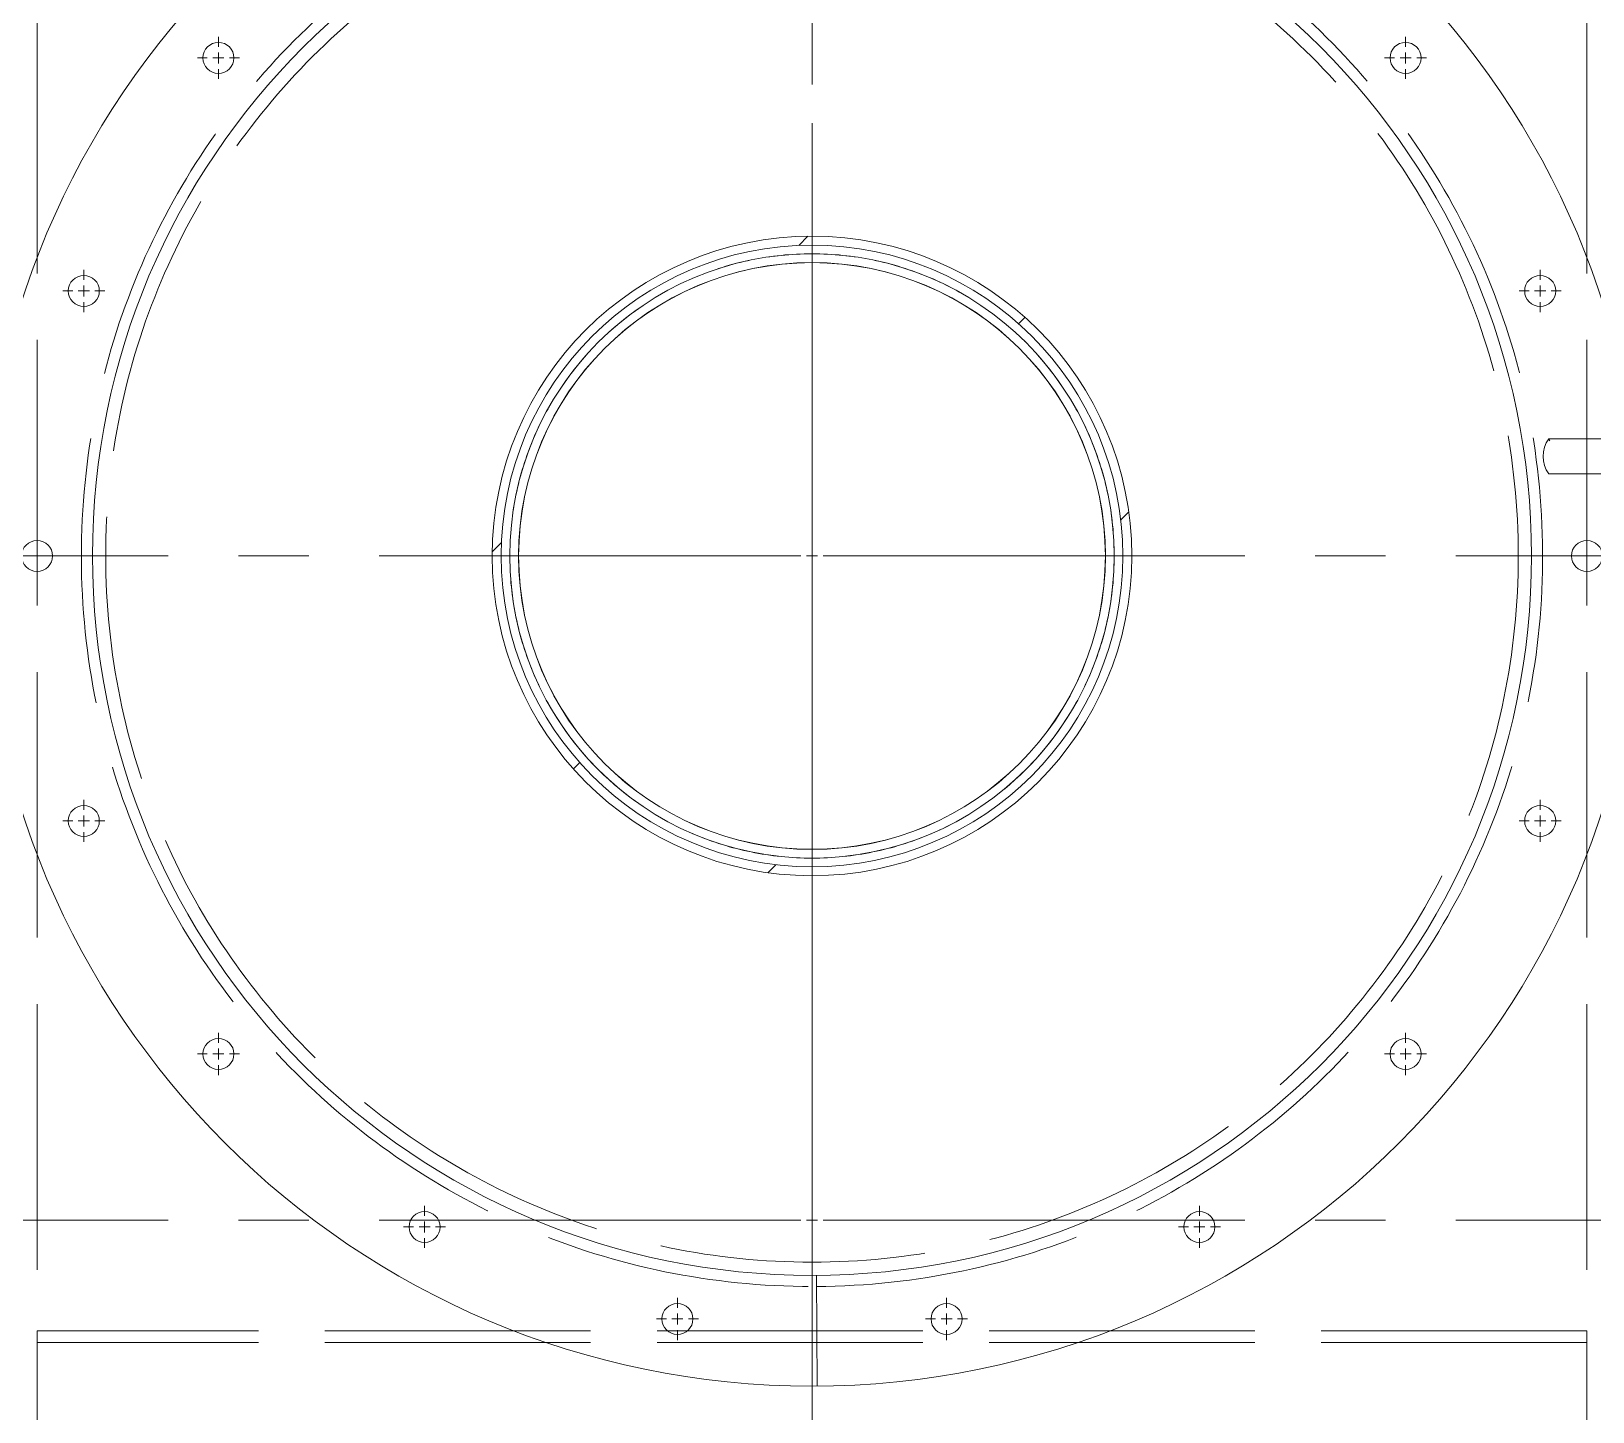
# Model space of a CAD drawing. Header units: millimetres. Extents: x 163705 to 1616509, y 81827 to 302547.
# Drawn here: x 1283582 to 1284288, y 148873 to 149497 of the extents above; entities that cross this region are included whole.
import ezdxf

# ---------------------------------------------------------------- set-up
doc = ezdxf.new("R2010")
doc.units = ezdxf.units.MM
doc.header["$LTSCALE"] = 10
doc.linetypes.add('ACAD_ISO02W100', pattern=[15, 12, -3])
doc.linetypes.add('CENTER2', pattern=[28.575000000000003, 19.05, -3.175, 3.175, -3.175])
for name, color, linetype, lineweight in [('1-中心线', 1, 'CENTER2', 0), ('1-虚线', 8, 'ACAD_ISO02W100', 0), ('1-设备轮廓', 2, 'Continuous', 18)]:
    doc.layers.add(name, color=color, linetype=linetype, lineweight=lineweight)

# ---------------------------------------------------------------- blocks, each defined once
blk = doc.blocks.new('SW_CENTERMARKSYMBOL_2')
at = {"lineweight": 18}
for p, q in [((0, 4.999999999999449), (0, 116.5038053019082)), ((-4.999999999999449, 0), (-116.5038053019082, 0)), ((0, 0), (-2.499999999999725, 0)), ((0, 0), (0, 2.499999999999725)), ((0, 0), (0, -2.499999999999725)), ((0, 0), (2.499999999999725, 0)), ((5.000000000000837, 0), (116.5038053019082, 0)), ((0, -4.999999999999449), (0, -116.5038053019082))]:
    blk.add_line(p, q, dxfattribs=at)
blk = doc.blocks.new('SW_CENTERMARKSYMBOL_13')
at = {"layer": '1-中心线'}
for p, q in [((0, 4.999999999999866), (0, 1002.5)), ((0, 4.999999999999866), (0, 927.4999999999999)), ((-4.999999999999866, 0), (-1002.5, 0)), ((-4.999999999999866, 0), (-927.4999999999999, 0)), ((0, 0), (-2.499999999999725, 0)), ((0, 0), (-2.499999999999725, 0)), ((0, 0), (0, 2.500000000000141)), ((0, 0), (0, 2.500000000000141)), ((0, 0), (0, -2.500000000000141)), ((0, 0), (2.500000000000141, 0)), ((0, 0), (0, -2.500000000000141)), ((0, 0), (2.500000000000141, 0)), ((5.000000000000282, 0), (927.4999999999999, 0)), ((5.000000000000282, 0), (1002.5, 0)), ((0, -4.999999999999866), (0, -927.4999999999999)), ((0, -4.999999999999866), (0, -1002.5))]:
    blk.add_line(p, q, dxfattribs=at)
blk = doc.blocks.new('SW_CENTERMARKSYMBOL_20')
at = {"layer": '1-中心线'}
for p, q in [((0, 4.999999999999866), (0, 9.500000000000203)), ((-4.999999999999866, 0), (-9.499999999999787, 0)), ((0, 0), (-2.499999999999725, 0)), ((0, 0), (0, 2.500000000000141)), ((0, 0), (0, -2.500000000000141)), ((0, 0), (2.500000000000141, 0)), ((5.000000000000282, 0), (9.500000000000203, 0)), ((0, -4.999999999999866), (0, -9.499999999999787))]:
    blk.add_line(p, q, dxfattribs=at)
blk = doc.blocks.new('SW_CENTERMARKSYMBOL_21')
at = {"layer": '1-中心线'}
for p, q in [((0, 4.999999999999866), (0, 9.499999999999787)), ((-4.999999999999866, 0), (-9.499999999999787, 0)), ((0, 0), (-2.499999999999725, 0)), ((0, 0), (0, 2.500000000000141)), ((0, 0), (0, -2.500000000000141)), ((0, 0), (2.500000000000141, 0)), ((5.000000000000282, 0), (9.500000000000203, 0)), ((0, -4.999999999999866), (0, -9.500000000000203))]:
    blk.add_line(p, q, dxfattribs=at)
blk = doc.blocks.new('SW_CENTERMARKSYMBOL_23')
at = {"layer": '1-中心线'}
for p, q in [((0, 5.000000000000074), (0, 9.499999999999995)), ((-4.999999999999866, 0), (-9.499999999999787, 0)), ((0, 0), (-2.499999999999725, 0)), ((0, 0), (0, 2.500000000000141)), ((0, 0), (0, -2.499999999999933)), ((0, 0), (2.500000000000141, 0)), ((5.000000000000282, 0), (9.500000000000203, 0)), ((0, -4.999999999999866), (0, -9.499999999999995))]:
    blk.add_line(p, q, dxfattribs=at)
blk = doc.blocks.new('SW_CENTERMARKSYMBOL_24')
at = {"layer": '1-中心线'}
for p, q in [((0, 5.000000000000074), (0, 9.499999999999995)), ((-4.999999999999866, 0), (-9.500000000000203, 0)), ((0, 0), (-2.500000000000141, 0)), ((0, 0), (0, 2.499999999999933)), ((0, 0), (0, -2.499999999999933)), ((0, 0), (2.500000000000141, 0)), ((4.999999999999866, 0), (9.500000000000203, 0)), ((0, -5.000000000000074), (0, -9.499999999999995))]:
    blk.add_line(p, q, dxfattribs=at)
blk = doc.blocks.new('SW_CENTERMARKSYMBOL_25')
at = {"layer": '1-中心线'}
for p, q in [((0, 4.999999999999866), (0, 9.499999999999787)), ((-4.999999999999866, 0), (-9.499999999999787, 0)), ((0, 0), (-2.499999999999725, 0)), ((0, 0), (0, 2.499999999999933)), ((0, 0), (0, -2.499999999999933)), ((0, 0), (2.500000000000141, 0)), ((5.000000000000282, 0), (9.500000000000203, 0)), ((0, -5.000000000000074), (0, -9.499999999999995))]:
    blk.add_line(p, q, dxfattribs=at)
blk = doc.blocks.new('SW_CENTERMARKSYMBOL_26')
at = {"layer": '1-中心线'}
for p, q in [((0, 5.000000000000074), (0, 9.499999999999995)), ((-5.000000000000282, 0), (-9.500000000000203, 0)), ((0, 0), (-2.500000000000141, 0)), ((0, 0), (0, 2.499999999999933)), ((0, 0), (0, -2.499999999999933)), ((0, 0), (2.499999999999725, 0)), ((4.999999999999866, 0), (9.499999999999787, 0)), ((0, -5.000000000000074), (0, -9.499999999999995))]:
    blk.add_line(p, q, dxfattribs=at)
blk = doc.blocks.new('SW_CENTERMARKSYMBOL_27')
at = {"layer": '1-中心线'}
for p, q in [((0, 4.999999999999866), (0, 9.499999999999787)), ((-4.999999999999866, 0), (-9.499999999999787, 0)), ((0, 0), (-2.499999999999725, 0)), ((0, 0), (0, 2.499999999999725)), ((0, 0), (0, -2.500000000000141)), ((0, 0), (2.500000000000141, 0)), ((5.000000000000282, 0), (9.500000000000203, 0)), ((0, -5.000000000000074), (0, -9.500000000000203))]:
    blk.add_line(p, q, dxfattribs=at)
blk = doc.blocks.new('SW_CENTERMARKSYMBOL_28')
at = {"layer": '1-中心线'}
for p, q in [((0, 5.000000000000074), (0, 9.499999999999995)), ((-4.999999999999866, 0), (-9.499999999999787, 0)), ((0, 0), (-2.500000000000141, 0)), ((0, 0), (0, 2.499999999999933)), ((0, 0), (0, -2.499999999999933)), ((0, 0), (2.500000000000141, 0)), ((4.999999999999866, 0), (9.500000000000203, 0)), ((0, -4.999999999999866), (0, -9.499999999999787))]:
    blk.add_line(p, q, dxfattribs=at)
blk = doc.blocks.new('SW_CENTERMARKSYMBOL_29')
at = {"layer": '1-中心线'}
for p, q in [((0, 5.000000000000074), (0, 9.499999999999995)), ((-5.000000000000282, 0), (-9.500000000000203, 0)), ((0, 0), (-2.500000000000141, 0)), ((0, 0), (0, 2.499999999999933)), ((0, 0), (0, -2.499999999999933)), ((0, 0), (2.499999999999725, 0)), ((4.999999999999866, 0), (9.499999999999787, 0)), ((0, -5.000000000000074), (0, -9.499999999999995))]:
    blk.add_line(p, q, dxfattribs=at)
blk = doc.blocks.new('SW_CENTERMARKSYMBOL_30')
at = {"layer": '1-中心线'}
for p, q in [((0, 5.000000000000074), (0, 9.499999999999995)), ((-5.000000000000282, 0), (-9.500000000000203, 0)), ((0, 0), (-2.500000000000141, 0)), ((0, 0), (0, 2.500000000000141)), ((0, 0), (0, -2.499999999999933)), ((0, 0), (2.499999999999725, 0)), ((4.999999999999866, 0), (9.499999999999787, 0)), ((0, -4.999999999999866), (0, -9.499999999999995))]:
    blk.add_line(p, q, dxfattribs=at)
blk = doc.blocks.new('SW_CENTERMARKSYMBOL_32')
at = {"layer": '1-中心线'}
for p, q in [((0, 4.999999999999866), (0, 9.500000000000203)), ((-5.000000000000282, 0), (-9.500000000000203, 0)), ((0, 0), (-2.500000000000141, 0)), ((0, 0), (0, 2.500000000000141)), ((0, 0), (0, -2.500000000000141)), ((0, 0), (2.499999999999725, 0)), ((4.999999999999866, 0), (9.499999999999787, 0)), ((0, -4.999999999999866), (0, -9.499999999999787))]:
    blk.add_line(p, q, dxfattribs=at)
blk = doc.blocks.new('SW_CENTERMARKSYMBOL_33')
at = {"layer": '1-中心线'}
for p, q in [((0, 4.999999999999866), (0, 9.499999999999787)), ((-5.000000000000282, 0), (-9.500000000000203, 0)), ((0, 0), (-2.500000000000141, 0)), ((0, 0), (0, 2.499999999999725)), ((0, 0), (0, -2.500000000000141)), ((0, 0), (2.499999999999725, 0)), ((4.999999999999866, 0), (9.499999999999787, 0)), ((0, -5.000000000000282), (0, -9.500000000000203))]:
    blk.add_line(p, q, dxfattribs=at)
blk = doc.blocks.new('SW_CENTERMARKSYMBOL_37')
at = {"layer": '1-中心线'}
for p, q in [((0, 4.999999999999866), (0, 377.4999999999998)), ((-5.000000000000282, 0), (-377.5000000000001, 0)), ((0, 0), (-2.500000000000141, 0)), ((0, 0), (0, 2.499999999999933)), ((0, 0), (0, -2.500000000000141)), ((0, 0), (2.499999999999725, 0)), ((4.999999999999866, 0), (377.4999999999997, 0)), ((0, -5.000000000000074), (0, -377.5000000000001))]:
    blk.add_line(p, q, dxfattribs=at)
blk = doc.blocks.new('LFHBF-LC1-00C_俯视图')
at = {"lineweight": 18}
h = blk.add_hatch(dxfattribs=at)
h.set_pattern_fill('ANSI31', color=256, scale=30, style=0)
h.set_pattern_definition([(45, (-1357.895826168232, -1141.72571429767), (-67.35192090801866, 67.35192090801866), [])])
edge = h.paths.add_edge_path(flags=0)
edge.add_arc((1002.5, 1302.5), 144.4374999999999, 0, 360)
edge = h.paths.add_edge_path(flags=0)
edge.add_arc((1002.5, 1302.5), 140.3874104948161, 0, 360)
for p, q in [((1002.499999999999, 927.5000000000005), (1002.499999999999, 977.5)), ((1004.807692307692, 927.5071006589419), (1004.499999999999, 977.5061539044164))]:
    blk.add_line(p, q, dxfattribs=at)
blk.add_circle((1002.5, 1302.5), 136.5000000000001, dxfattribs=at)
at = {"layer": '1-虚线', "lineweight": 18}
for p, q in [((652.4999999999964, 1850.078314965643), (652.5000000000023, 154.9216850343551)), ((1352.499999999996, 1850.078314965645), (1352.500000000002, 154.9216850343576)), ((652.5000000000007, 952.4999999999986), (652.5000000000009, 904.4999999999991)), ((1352.5, 952.5000000000014), (652.5000000000007, 952.4999999999986)), ((1352.5, 952.5000000000014), (1352.500000000001, 904.5000000000016)), ((1352.5, 947.2000000000016), (652.5000000000007, 947.1999999999989))]:
    blk.add_line(p, q, dxfattribs=at)
for centre, radius in [((1002.5, 1002.5), 919), ((1002.5, 1302.5), 319), ((1002.5, 1302.5), 136.4999999999996)]:
    blk.add_circle(centre, radius, dxfattribs=at)
for centre, radius, start in [((1002.5, 1002.5), 930.3000000000004, 270.0619413953247), ((1002.5, 1302.5), 329.9999999999994, 270.3525916378453)]:
    blk.add_arc(centre, radius, start, 270, dxfattribs=at)
at = {"layer": '1-设备轮廓'}
for centre, radius in [((1002.5, 1302.499999999997), 375.0000000000005), ((1002.5, 1302.499999999997), 325), ((734.384444908359, 1527.475663390288), 7), ((1270.615555091644, 1527.475663390284), 7), ((1002.5, 1302.5), 144.4374999999999), ((1002.5, 1302.5), 140.387410494816), ((1002.5, 1302.5), 132.5494700229417), ((1002.5, 1302.5), 132.5000000000001), ((673.6075827249326, 1422.207050163984), 7.000000000000227), ((1331.392417275069, 1422.207050163979), 6.999999999999545), ((652.5000000000002, 1302.5), 7), ((1352.5, 1302.499999999995), 7), ((673.607582724931, 1182.792949836016), 7), ((1331.392417275068, 1182.792949836011), 6.999999999999545), ((734.3844449083545, 1077.524336609709), 7), ((1270.615555091641, 1077.524336609707), 7.000000000000455), ((827.4999999999982, 999.3911086754451), 7), ((1177.499999999998, 999.3911086754424), 7), ((941.7231378165725, 957.8172864457251), 6.999999999999545), ((1063.276862183423, 957.8172864457242), 7)]:
    blk.add_circle(centre, radius, dxfattribs=at)
for radius, start, end in [(973.0000000000005, 270.0619413953247, 270), (925.0000000000003, 20.23955051540214, 180), (925.0000000000003, 20.23955051540214, 270), (922.0000000000007, 20.30830432585806, 339.6916956741541), (925.0000000000005, 180, 339.7604494845979)]:
    blk.add_arc((1002.5, 1002.5), radius, start, end, dxfattribs=at)
at = {"layer": '1-中心线'}
for name, p in [('SW_CENTERMARKSYMBOL_13', (1002.5, 1002.5)), ('SW_CENTERMARKSYMBOL_37', (1002.5, 1302.499999999997)), ('SW_CENTERMARKSYMBOL_20', (734.384444908359, 1527.475663390288)), ('SW_CENTERMARKSYMBOL_33', (1270.615555091644, 1527.475663390284)), ('SW_CENTERMARKSYMBOL_21', (673.6075827249326, 1422.207050163984)), ('SW_CENTERMARKSYMBOL_32', (1331.392417275069, 1422.207050163979)), ('SW_CENTERMARKSYMBOL_23', (673.607582724931, 1182.792949836016)), ('SW_CENTERMARKSYMBOL_30', (1331.392417275068, 1182.792949836011)), ('SW_CENTERMARKSYMBOL_2', (1002.5, 1002.5)), ('SW_CENTERMARKSYMBOL_24', (734.3844449083545, 1077.524336609709)), ('SW_CENTERMARKSYMBOL_29', (1270.615555091641, 1077.524336609707)), ('SW_CENTERMARKSYMBOL_25', (827.4999999999982, 999.3911086754451)), ('SW_CENTERMARKSYMBOL_28', (1177.499999999998, 999.3911086754424)), ('SW_CENTERMARKSYMBOL_26', (941.7231378165725, 957.8172864457251)), ('SW_CENTERMARKSYMBOL_27', (1063.276862183423, 957.8172864457242))]:
    blk.add_blockref(name, p, dxfattribs=at)
blk = doc.blocks.new('SCNZ-6_俯视图')
at = {"layer": '1-设备轮廓'}
for p, q in [((181.346111202477, 2.5), (181.346111202477, 57.22999999999979)), ((197.2461112024776, 3.743456575928121), (197.2461112024776, 57.22999999999979)), ((197.2461112024776, 3.743456575928121), (197.2461112024776, 2.5))]:
    blk.add_line(p, q, dxfattribs=at)
for centre, radius, start, end in [((155.7931801188652, 51.55064927602393), 55.30749028263137, 297.5172562387347, 298.6917030873299), ((189.2961112024768, 13.89049999999997), 13.8905, 235.0868837326562, 304.9131162673438)]:
    blk.add_arc(centre, radius, start, end, dxfattribs=at)

msp = doc.modelspace()

# ---------------------------------------------------------------- block references
msp.add_blockref('LFHBF-LC1-00C_俯视图', (1282932.384503346, 147957.1202098956))
at = {"rotation": 270}
msp.add_blockref('SCNZ-6_俯视图', (1284265.134503346, 149493.9163210981), dxfattribs=at)
msp.add_blockref('SCNZ-6_俯视图', (1284265.134503346, 149493.9163210981), dxfattribs=at)

doc.saveas('drawing.dxf')
